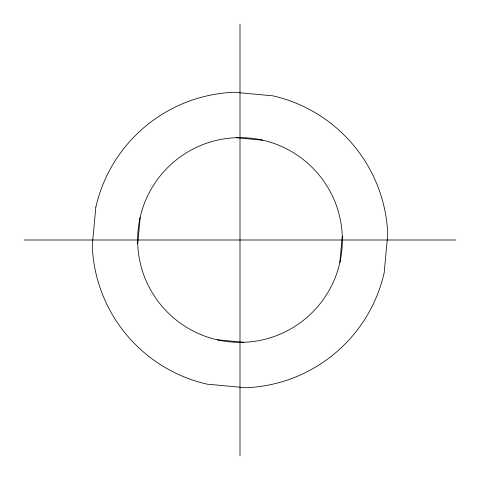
<?xml version="1.0" encoding="UTF-8"?>
<svg xmlns="http://www.w3.org/2000/svg" width="480" height="480" viewBox="0 0 480 480"><rect width="100%" height="100%" fill="white"/><g stroke="black" fill="none" stroke-linecap="round" stroke-linejoin="round"><path stroke-width="0.72" d="M137.712 243.84L140.202 217.236M339.798 262.764A102.36 102.36 0 0 0 209.82 142.188A102.36 102.36 0 0 0 170.382 315.042A102.36 102.36 0 0 0 339.798 262.764L342.288 236.16M24 240L456 240M236.16 137.712L262.764 140.202M217.236 339.798L243.84 342.288M240 24L240 456M95.844 207.114L92.25 245.544A147.858 147.858 0 0 0 207.114 384.156L245.544 387.75A147.858 147.858 0 0 0 384.156 272.886L387.75 234.456A147.858 147.858 0 0 0 272.886 95.844L234.456 92.25A147.858 147.858 0 0 0 95.844 207.114"/></g></svg>
